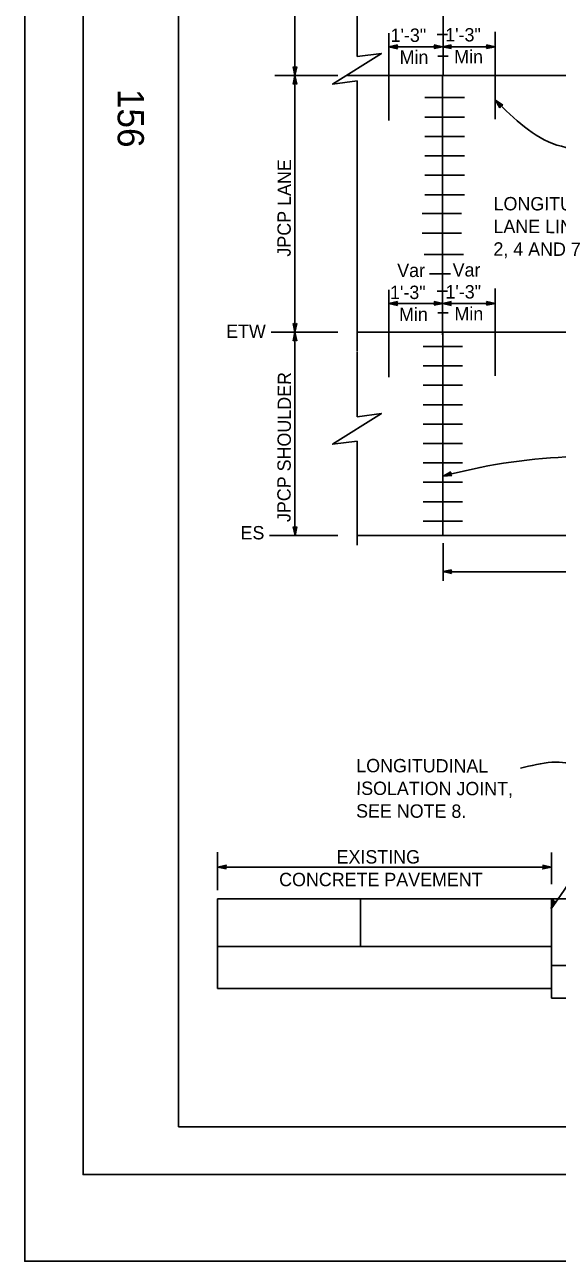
# Model space of a CAD drawing. Extents: x -894 to 866, y -476 to 714.
# Drawn here: x -894 to -615, y -476 to 171 of the extents above; entities that cross this region are included whole.
import ezdxf

# ---------------------------------------------------------------- set-up
doc = ezdxf.new("R2010")
doc.units = 0
for name, color, linetype in [('10 Sheet Format', 7, 'Continuous'), ('56 Stage 3 Anno', 7, 'Continuous'), ('57 Undefined', 7, 'Continuous'), ('60 Nongeo Data', 7, 'Continuous')]:
    doc.layers.add(name, color=color, linetype=linetype)

msp = doc.modelspace()

# ---------------------------------------------------------------- linework, layer by layer
at = {"layer": '10 Sheet Format'}
for p, q in [((-863.43, 668.96), (-863.43, -431.04)), ((-813.45, 643.96), (-813.45, -406.04)), ((-813.45, -406.04), (811.55, -406.04)), ((-863.43, -431.04), (836.57, -431.04))]:
    msp.add_line(p, q, dxfattribs=at)
for points in [[(-894.04, 713.55), (865.96, 713.55), (865.96, -476.45), (-894.04, -476.45)], [(-863.43, 668.96), (836.59, 668.96), (836.59, -431.03), (-863.43, -431.03)]]:
    msp.add_lwpolyline(points, close=True, dxfattribs=at)
at = {"layer": '56 Stage 3 Anno'}
for p, q in [((-703.19, 159.35), (-698.69, 160.35)), ((-703.19, 159.42), (-647.54, 159.42)), ((-698.69, 158.34), (-703.19, 159.35)), ((-703.19, 159.35), (-703.19, 159.35)), ((-698.85, 158.61), (-702.15, 159.35)), ((-702.14, 159.35), (-698.86, 160.08)), ((-701.11, 159.35), (-698.99, 159.82)), ((-699.02, 158.88), (-701.11, 159.35)), ((-700.08, 159.35), (-699.17, 159.55)), ((-699.16, 159.14), (-700.08, 159.35)), ((-698.69, 160.35), (-699.29, 159.35)), ((-699.29, 159.35), (-698.69, 158.34)), ((-698.69, 160.35), (-698.69, 160.35)), ((-698.69, 158.34), (-698.69, 158.34)), ((-678.92, 159.42), (-679.52, 160.43)), ((-679.52, 160.43), (-679.52, 160.43)), ((-679.52, 160.43), (-675.02, 159.42)), ((-675.02, 159.42), (-679.52, 158.42)), ((-679.52, 158.42), (-678.92, 159.42)), ((-679.52, 158.42), (-679.52, 158.42)), ((-679.36, 160.16), (-676.05, 159.42)), ((-676.06, 159.42), (-679.34, 158.69)), ((-677.09, 159.42), (-679.21, 158.95)), ((-679.18, 159.89), (-677.09, 159.42)), ((-679.05, 159.63), (-678.13, 159.42)), ((-678.13, 159.42), (-679.03, 159.22)), ((-675.02, 159.42), (-670.52, 160.42)), ((-670.52, 158.42), (-675.02, 159.42)), ((-675.02, 159.42), (-675.02, 159.42)), ((-675.02, 159.42), (-675.02, 159.42)), ((-670.68, 158.68), (-673.99, 159.42)), ((-673.98, 159.42), (-670.7, 160.15)), ((-672.95, 159.42), (-670.83, 159.89)), ((-670.86, 158.95), (-672.95, 159.42)), ((-671.91, 159.42), (-671.01, 159.62)), ((-670.99, 159.21), (-671.91, 159.42)), ((-670.52, 160.42), (-671.12, 159.42)), ((-671.12, 159.42), (-670.52, 158.42)), ((-670.52, 160.42), (-670.52, 160.42)), ((-670.52, 158.42), (-670.52, 158.42)), ((-651.42, 159.39), (-652.02, 160.4)), ((-652.02, 160.4), (-652.02, 160.4)), ((-652.02, 160.4), (-647.52, 159.39)), ((-647.52, 159.39), (-652.02, 158.4)), ((-652.02, 158.4), (-651.42, 159.39)), ((-652.02, 158.4), (-652.02, 158.4)), ((-651.86, 160.13), (-648.55, 159.39)), ((-648.56, 159.39), (-651.84, 158.67)), ((-649.59, 159.4), (-651.71, 158.93)), ((-651.68, 159.86), (-649.59, 159.4)), ((-651.55, 159.6), (-650.63, 159.4)), ((-650.63, 159.4), (-651.53, 159.2)), ((-647.52, 159.39), (-647.52, 159.39)), ((-753.42, 139.87), (-752.41, 144.37)), ((-752.41, 144.37), (-753.41, 148.87)), ((-753.41, 148.87), (-753.41, 148.87)), ((-753.41, 148.87), (-752.41, 148.27)), ((-753.15, 140.03), (-752.41, 143.33)), ((-752.41, 145.41), (-753.14, 148.69)), ((-752.41, 146.44), (-752.88, 148.56)), ((-752.41, 147.48), (-752.61, 148.38)), ((-752.41, 148.27), (-751.41, 148.87)), ((-751.41, 148.87), (-752.41, 144.37)), ((-751.67, 148.71), (-752.41, 145.4)), ((-751.94, 148.53), (-752.41, 146.44)), ((-752.2, 148.4), (-752.41, 147.48)), ((-752.41, 144.37), (-752.41, 144.37)), ((-752.41, 144.37), (-752.41, 144.37)), ((-752.41, 144.37), (-751.41, 139.87)), ((-752.41, 143.32), (-751.68, 140.04)), ((-751.41, 148.87), (-751.41, 148.87)), ((-752.41, 140.47), (-753.42, 139.87)), ((-753.42, 139.87), (-753.42, 139.87)), ((-752.88, 140.21), (-752.41, 142.3)), ((-752.62, 140.34), (-752.41, 141.26)), ((-752.41, 142.3), (-751.94, 140.18)), ((-752.41, 141.26), (-752.21, 140.35)), ((-751.41, 139.87), (-752.41, 140.47)), ((-751.41, 139.87), (-751.41, 139.87)), ((-644.99, 127.47), (-647.37, 131.42)), ((-647.37, 131.42), (-647.37, 131.42)), ((-647.37, 131.42), (-643.54, 128.86)), ((-644.91, 127.78), (-646.66, 130.67)), ((-646.65, 130.67), (-643.86, 128.8)), ((-644.84, 128.09), (-645.94, 129.92)), ((-645.94, 129.92), (-644.14, 128.71)), ((-644.74, 128.36), (-645.23, 129.17)), ((-645.23, 129.17), (-644.46, 128.66)), ((-644.68, 128.6), (-644.99, 127.47)), ((-644.99, 127.47), (-644.99, 127.47)), ((-643.54, 128.86), (-644.68, 128.6)), ((-643.54, 128.86), (-643.54, 128.86)), ((-719.89, 114.39), (-719.89, -0.05)), ((-703.15, 25), (-698.65, 26)), ((-698.65, 26), (-699.25, 25)), ((-698.65, 26), (-698.65, 26)), ((-678.88, 25.01), (-679.48, 26.02)), ((-679.48, 26.02), (-679.48, 26.02)), ((-679.48, 26.02), (-674.98, 25.01)), ((-674.98, 25.01), (-670.48, 26.01)), ((-670.48, 26.01), (-671.08, 25.01)), ((-670.48, 26.01), (-670.48, 26.01)), ((-651.46, 25.02), (-652.06, 26.03)), ((-652.06, 26.03), (-652.06, 26.03)), ((-652.06, 26.03), (-647.56, 25.02)), ((-703.15, 25.01), (-675.02, 25.01)), ((-698.65, 24), (-703.15, 25)), ((-703.15, 25), (-703.15, 25)), ((-698.81, 24.27), (-702.11, 25)), ((-702.1, 25.01), (-698.82, 25.73)), ((-701.07, 25), (-698.96, 25.47)), ((-698.98, 24.54), (-701.07, 25)), ((-700.04, 25), (-699.13, 25.2)), ((-699.12, 24.8), (-700.04, 25)), ((-699.25, 25), (-698.65, 24)), ((-698.65, 24), (-698.65, 24)), ((-674.98, 25.01), (-679.48, 24.02)), ((-679.48, 24.02), (-678.88, 25.01)), ((-679.48, 24.02), (-679.48, 24.02)), ((-679.32, 25.75), (-676.02, 25.02)), ((-676.02, 25.01), (-679.31, 24.29)), ((-677.05, 25.02), (-679.17, 24.55)), ((-679.14, 25.48), (-677.05, 25.02)), ((-679.01, 25.22), (-678.09, 25.02)), ((-678.09, 25.02), (-679, 24.82)), ((-675.02, 25.01), (-647.51, 25.01)), ((-670.48, 24.01), (-674.98, 25.01)), ((-674.98, 25.01), (-674.98, 25.01)), ((-674.98, 25.01), (-674.98, 25.01)), ((-670.64, 24.28), (-673.95, 25.01)), ((-673.94, 25.02), (-670.66, 25.74)), ((-672.91, 25.01), (-670.79, 25.48)), ((-670.82, 24.55), (-672.91, 25.01)), ((-671.87, 25.01), (-670.97, 25.21)), ((-670.95, 24.81), (-671.87, 25.01)), ((-671.08, 25.01), (-670.48, 24.01)), ((-670.48, 24.01), (-670.48, 24.01)), ((-647.56, 25.02), (-652.06, 24.02)), ((-652.06, 24.02), (-651.46, 25.02)), ((-652.06, 24.02), (-652.06, 24.02)), ((-651.9, 25.76), (-648.6, 25.02)), ((-648.61, 25.02), (-651.89, 24.29)), ((-649.64, 25.02), (-651.75, 24.55)), ((-651.73, 25.49), (-649.64, 25.02)), ((-651.59, 25.23), (-650.67, 25.02)), ((-650.67, 25.02), (-651.58, 24.82)), ((-647.56, 25.02), (-647.56, 25.02)), ((-752.41, 9.96), (-753.4, 14.46)), ((-753.4, 14.46), (-753.4, 14.46)), ((-753.4, 14.46), (-752.41, 13.86)), ((-752.41, 11), (-753.13, 14.28)), ((-752.4, 12.03), (-752.87, 14.15)), ((-752.4, 13.07), (-752.6, 13.98)), ((-752.41, 13.86), (-751.4, 14.46)), ((-751.4, 14.46), (-752.41, 9.96)), ((-751.67, 14.3), (-752.41, 11)), ((-751.94, 14.12), (-752.4, 12.03)), ((-752.2, 13.99), (-752.4, 13.07)), ((-751.4, 14.46), (-751.4, 14.46)), ((-753.41, 5.46), (-752.41, 9.96)), ((-753.14, 5.62), (-752.41, 8.93)), ((-752.87, 5.8), (-752.41, 7.89)), ((-752.61, 5.93), (-752.41, 6.85)), ((-752.41, 9.96), (-752.41, 9.96)), ((-752.41, 9.96), (-752.41, 9.96)), ((-752.41, 9.96), (-751.41, 5.46)), ((-752.41, 7.89), (-751.94, 5.77)), ((-752.41, 6.85), (-752.21, 5.95)), ((-752.4, 8.92), (-751.68, 5.64)), ((-752.41, 6.06), (-753.41, 5.46)), ((-753.41, 5.46), (-753.41, 5.46)), ((-751.41, 5.46), (-752.41, 6.06)), ((-751.41, 5.46), (-751.41, 5.46)), ((-674.74, -65.46), (-670.79, -63.09)), ((-673.75, -65.13), (-670.87, -63.41)), ((-672.78, -64.81), (-670.91, -63.69)), ((-670.64, -64.59), (-672.78, -64.81)), ((-671.79, -64.48), (-670.99, -64.01)), ((-670.85, -64.39), (-671.79, -64.48)), ((-670.79, -63.09), (-671.04, -64.23)), ((-671.04, -64.23), (-670.16, -65)), ((-670.79, -63.09), (-670.79, -63.09)), ((-670.16, -65), (-674.74, -65.46)), ((-674.74, -65.46), (-674.74, -65.46)), ((-670.39, -64.79), (-673.76, -65.13)), ((-670.16, -65), (-670.16, -65)), ((-719.89, -74.07), (-719.89, -101.46)), ((-752.39, -96.4), (-753.39, -91.9)), ((-753.39, -91.9), (-753.39, -91.9)), ((-753.39, -91.9), (-752.39, -92.5)), ((-752.39, -95.35), (-753.12, -92.07)), ((-752.39, -94.32), (-752.86, -92.21)), ((-752.39, -93.29), (-752.59, -92.38)), ((-752.39, -92.5), (-751.39, -91.9)), ((-751.39, -91.9), (-752.39, -96.4)), ((-751.65, -92.06), (-752.39, -95.36)), ((-751.92, -92.23), (-752.39, -94.32)), ((-752.18, -92.37), (-752.39, -93.29)), ((-752.39, -96.4), (-752.39, -96.4)), ((-751.39, -91.9), (-751.39, -91.9)), ((-674.81, -115.41), (-670.31, -114.42)), ((-670.31, -116.42), (-674.81, -115.41)), ((-674.81, -115.41), (-674.81, -115.41)), ((-670.47, -116.15), (-673.77, -115.42)), ((-673.76, -115.41), (-670.48, -114.69)), ((-672.73, -115.42), (-670.62, -114.95)), ((-670.64, -115.88), (-672.73, -115.42)), ((-671.7, -115.42), (-670.79, -115.22)), ((-670.78, -115.62), (-671.7, -115.42)), ((-670.31, -114.42), (-670.91, -115.41)), ((-670.91, -115.41), (-670.31, -116.42)), ((-670.31, -114.42), (-670.31, -114.42)), ((-670.31, -116.42), (-670.31, -116.42)), ((-792.99, -262.3), (-792.99, -282.12)), ((-617.99, -262.42), (-617.99, -279.06)), ((-617.99, -270.05), (-792.99, -270.05)), ((-792.84, -270.07), (-792.84, -270.07)), ((-788.41, -269.09), (-788.41, -269.09)), ((-788.41, -271.06), (-788.41, -271.06)), ((-622.52, -269.06), (-622.52, -269.06)), ((-622.52, -271.03), (-622.52, -271.03)), ((-618.09, -270.05), (-618.09, -270.05)), ((-792.99, -286.63), (-792.99, -333.63)), ((-717.99, -286.63), (-717.99, -311.63)), ((-617.99, -286.64), (-617.99, -321.64)), ((-617.34, -287.17), (-617.34, -287.17)), ((-615.51, -287.91), (-615.51, -287.91)), ((-618.08, -291.65), (-618.08, -291.65)), ((-617.99, -316.64), (-617.99, -338.64))]:
    msp.add_line(p, q, dxfattribs=at)
for points in [[(-788.41, -271.06), (-792.84, -270.07), (-788.41, -269.09), (-788.57, -269.35), (-791.81, -270.07), (-788.57, -270.8), (-788.72, -270.54), (-790.8, -270.07), (-788.72, -269.61), (-788.88, -269.87), (-789.78, -270.07), (-788.88, -270.27), (-789, -270.07), (-788.41, -269.09), (-789, -270.07)], [(-622.52, -269.06), (-618.09, -270.05), (-622.52, -271.03), (-622.36, -270.77), (-619.12, -270.05), (-622.36, -269.32), (-622.21, -269.58), (-620.13, -270.05), (-622.21, -270.51), (-622.05, -270.24), (-621.15, -270.04), (-622.05, -269.84), (-621.93, -270.05), (-622.52, -271.03), (-621.93, -270.05)], [(-615.51, -287.91), (-618.08, -291.65), (-617.34, -287.17), (-617.15, -287.42), (-617.7, -290.7), (-615.81, -287.96), (-616.11, -288.01), (-617.32, -289.76), (-616.97, -287.66), (-616.78, -287.91), (-616.94, -288.81), (-616.41, -288.05), (-616.65, -288.09), (-617.34, -287.17), (-616.65, -288.09)]]:
    msp.add_lwpolyline(points, close=True, dxfattribs=at)
msp.add_ellipse((-636.21, -79.68), major_axis=(-81.2, -11.7), ratio=0.265791, start_param=4.351782, end_param=5.168204, dxfattribs=at)
at = {"layer": '60 Nongeo Data'}
for p, q in [((-674.79, 144.47), (-674.79, 301.46)), ((-752.4, 276.46), (-752.4, -96.46)), ((-719.9, 154.27), (-719.9, 188.17)), ((-703.19, 120.77), (-703.19, 166.52)), ((-677.89, 165.81), (-672.49, 165.81)), ((-647.54, 121.5), (-647.54, 167.25)), ((-677.6, 154.55), (-672.2, 154.55)), ((-762.99, 144.37), (-729.89, 144.37)), ((-724.89, 144.37), (-354.63, 144.37)), ((-675.02, 8.49), (-675.02, 144.37)), ((-719.9, 114.4), (-719.9, 141.47)), ((-684.31, 132.74), (-663.65, 132.74)), ((-684.31, 122.58), (-663.65, 122.58)), ((-684.31, 112.43), (-663.65, 112.43)), ((-684.31, 102.27), (-663.65, 102.27)), ((-684.31, 92.11), (-663.65, 92.11)), ((-684.31, 81.95), (-663.65, 81.95)), ((-685.75, 72.01), (-665.09, 72.01)), ((-685.75, 61.85), (-665.09, 61.85)), ((-684.76, 50.69), (-664.1, 50.69)), ((-681.97, 40.43), (-670.94, 40.43)), ((-647.51, -12.91), (-647.51, 32.84)), ((-703.15, -13.64), (-703.15, 32.11)), ((-677.85, 31.4), (-672.45, 31.4)), ((-677.56, 20.14), (-672.16, 20.14)), ((-764.91, 9.96), (-729.89, 9.96)), ((-719.89, 9.96), (-349.05, 9.96)), ((-674.98, -96.46), (-674.98, 9.96)), ((-685.31, 2.48), (-664.65, 2.48)), ((-719.9, -34.28), (-719.9, -0.38)), ((-685.31, -7.67), (-664.65, -7.67)), ((-685.31, -17.83), (-664.65, -17.83)), ((-685.31, -27.99), (-664.65, -27.99)), ((-685.31, -38.15), (-664.65, -38.15)), ((-719.9, -74.15), (-719.9, -47.08)), ((-685.31, -48.3), (-664.65, -48.3)), ((-685.31, -58.46), (-664.65, -58.46)), ((-685.31, -68.62), (-664.65, -68.62)), ((-685.31, -78.78), (-664.65, -78.78)), ((-685.31, -88.93), (-664.65, -88.93)), ((-765.8, -96.46), (-729.89, -96.46)), ((-719.89, -96.46), (-349.13, -96.46)), ((-674.8, -100.48), (-674.8, -120.21)), ((-674.8, -115.42), (-403.72, -115.42)), ((-617.99, -286.63), (-792.99, -286.63)), ((-617.99, -286.64), (-311.04, -286.64)), ((-617.99, -311.63), (-792.99, -311.63)), ((-617.99, -321.64), (-311.01, -321.64)), ((-617.99, -333.63), (-792.99, -333.63)), ((-617.99, -338.64), (-311.01, -338.64))]:
    msp.add_line(p, q, dxfattribs=at)
for points in [[(-719.9, 154.27), (-707.1, 155.87), (-732.7, 139.87), (-719.9, 141.47)], [(-719.9, -34.28), (-707.1, -32.68), (-732.7, -48.68), (-719.9, -47.08)]]:
    msp.add_lwpolyline(points, dxfattribs=at)
for points in [[(-647.3, 131.31), (-615.11, 107.94), (-595.67, 104.93)], [(-618.11, -291.94), (-596.52, -233.92), (-604.52, -218.36), (-634.31, -218.36)]]:
    msp.add_spline(points, degree=3, dxfattribs=at)

# ---------------------------------------------------------------- texts
at = {"layer": '10 Sheet Format'}
msp.add_text('156', height=13.779, rotation=270, dxfattribs=at).set_placement((-845.33, 137.35))
at = {"layer": '57 Undefined'}
for s, p in [('1\'-3"', (-702.3, 161.94)), ('1\'-3"', (-673.68, 162.16)), ('Min', (-697.58, 150.44)), ('Min', (-668.96, 150.66)), ('Var', (-698.82, 38.82)), ('Var', (-669.79, 39.09)), ('1\'-3"', (-702.58, 27.32)), ('1\'-3"', (-673.55, 27.59)), ('Min', (-697.86, 15.82)), ('Min', (-668.83, 16.09)), ('ETW', (-788.5, 6.97)), ('ES', (-780.93, -98.52)), ('EXISTING ', (-730.59, -268.21)), ('CONCRETE PAVEMENT', (-760.7, -280.08))]:
    msp.add_text(s, height=7, dxfattribs=at).set_placement(p)
for s, rotation, p in [('JPCP LANE', 89.79184, (-754.66, 49.52)), ('LONGITUDINAL JOINT AT', 359.82385, (-648.34, 73.77)), ('LANE LINE, SEE NOTES', 359.82385, (-648.38, 61.89)), ('2, 4 AND 7', 359.82385, (-648.42, 50.02)), ('JPCP SHOULDER', 89.79184, (-754.72, -89.46)), ('LONGITUDINAL', 359.82385, (-720.3, -220.41)), ('ISOLATION JOINT,', 359.82385, (-720.34, -232.29)), ('SEE NOTE 8.', 359.82385, (-720.38, -244.16))]:
    msp.add_text(s, height=7, rotation=rotation, dxfattribs=at).set_placement(p)

doc.saveas('drawing.dxf')
